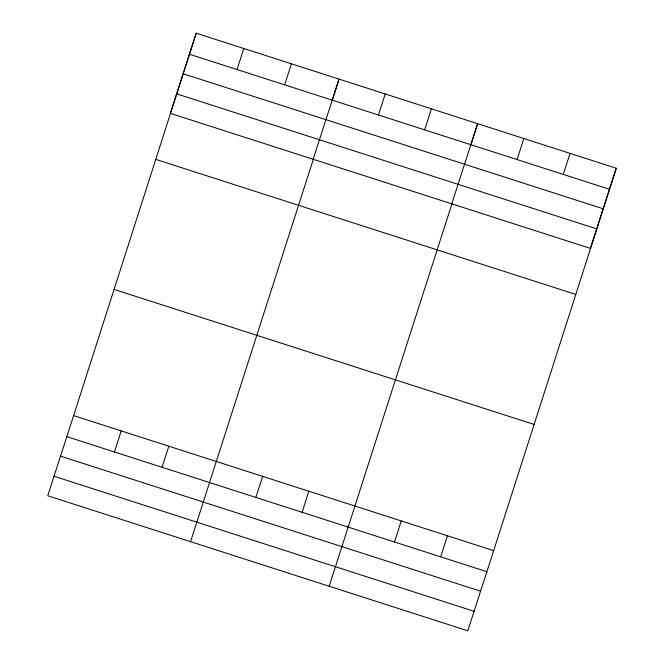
<?xml version="1.0" encoding="UTF-8"?>
<svg xmlns="http://www.w3.org/2000/svg" width="664" height="664" viewBox="0 0 664 664"><rect width="100%" height="100%" fill="white"/><g stroke="black" fill="none" stroke-linecap="round" stroke-linejoin="round"><path stroke-width="1" d="M73.629 415.614L196.212 33.2L616.258 168.233L493.676 550.647L467.788 630.8L47.742 495.767L73.629 415.614L493.676 550.647M313.317 159.327L190.56 541.675M332.133 100.629L339.03 79.107L313.142 159.26M451.927 203.889L329.17 586.237M470.743 145.192L477.648 123.67L451.761 203.823M196.212 33.2L170.324 113.353L590.371 248.386L616.258 168.233M237.023 69.546L243.821 48.505M114.432 451.96L121.23 430.919M284.624 84.851L291.421 63.81M162.041 467.265L168.839 446.225M378.438 115.005L385.236 93.964M255.856 497.427L262.645 476.379M424.645 129.862L431.442 108.821M302.062 512.276L308.851 491.236M517.057 159.567L523.854 138.527M394.466 541.982L401.263 520.941M563.263 174.424L570.052 153.376M440.672 556.839L447.47 535.798M189.414 54.24L609.461 189.273M183.115 73.745L603.161 208.778M176.624 93.848L596.67 228.881M155.758 159.393L575.804 294.434M114.083 289.421L534.13 424.454M66.832 436.663L486.878 571.696M60.532 456.168L480.578 591.201M54.041 476.262L474.088 611.295"/></g></svg>
